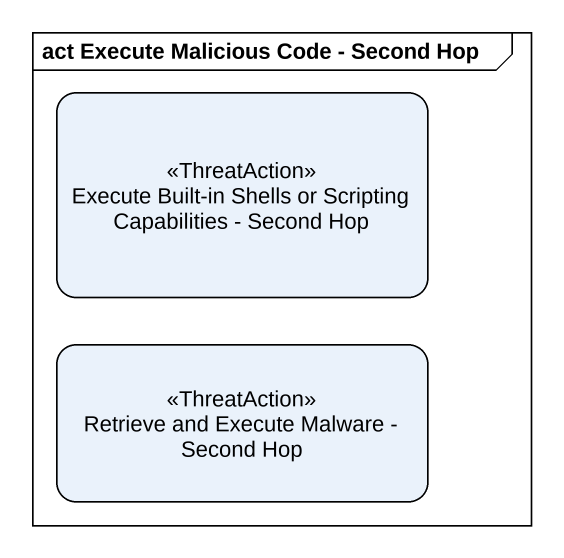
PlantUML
@startuml
mainframe act Execute Malicious Code - Second Hop
hide empty description
state "Execute Built-in Shells or Scripting Capabilities - Second Hop" as Execute_Built_in_Shells_or <<ThreatAction>>
state "Retrieve and Execute Malware - Second Hop" as Retrieve_and_Execute <<ThreatAction>>
@enduml
